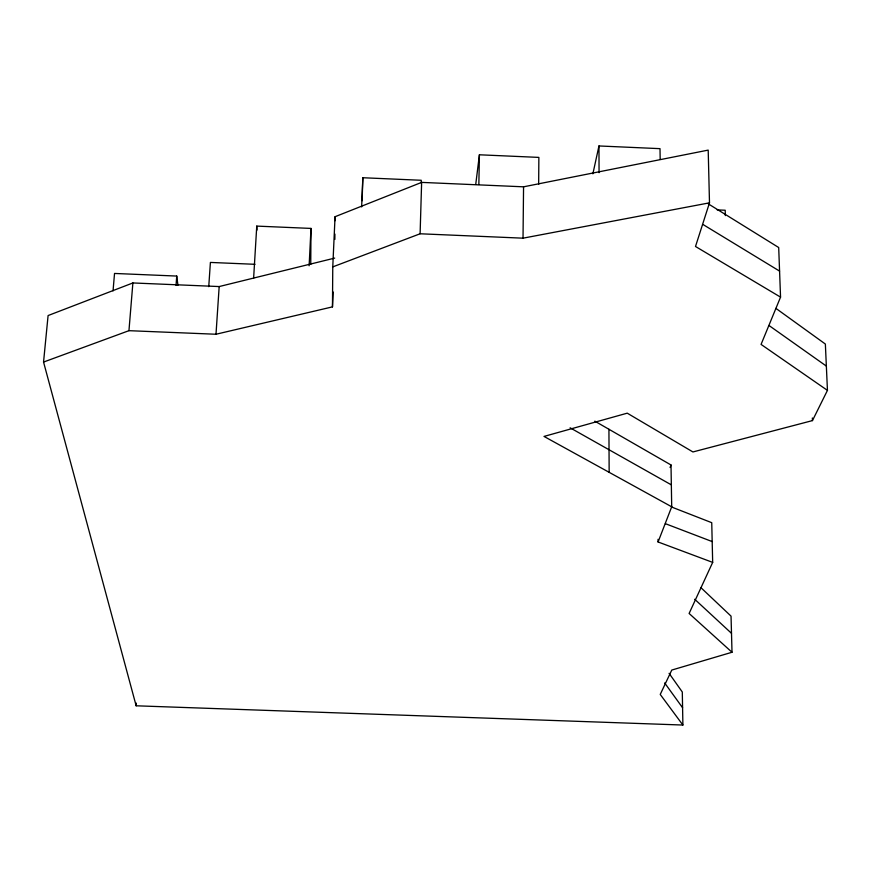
<?xml version="1.0" encoding="UTF-8"?>
<svg xmlns="http://www.w3.org/2000/svg" width="871" height="871" viewBox="0 0 871 871"><rect width="100%" height="100%" fill="white"/><g stroke="black" fill="none" stroke-linecap="round" stroke-linejoin="round"><path stroke-width="1.31" d="M43.55 362.064L128.952 330.675L215.997 334.246L332.472 306.875L332.766 266.885L335.052 216.716L421.629 182.387L523.558 186.819L708.199 150.106L709.495 202.834L695.504 246.482L780.547 297.131L761.069 344.415L827.45 390.382L812.458 420.595L692.935 451.951L627.24 413.17L544.016 436.425L671.704 506.791L658.084 541.969L712.674 562.383L689.113 613.467L732.01 652.259L671.77 670.06L660.229 694.437L682.897 725.042L136.159 705.793L43.55 362.064L48.09 315.552L132.882 282.955L219.176 286.559L334.682 258.099M538.659 184.412L538.866 157.401L479.409 154.788L475.751 184.271M334.856 239.405L334.9 234.07M335.019 220.722L335.052 216.716M332.766 266.885L420.105 233.776L523.025 238.175L523.558 186.819M478.854 184.51L479.409 154.788M421.172 182.932L421.248 180.275L362.837 177.738L361.65 206.928M420.105 233.776L421.629 182.387M362.118 200.733L362.837 177.738M332.472 306.875L333.147 291.97M310.751 264.425L310.991 228.42L256.76 226.101L253.624 278.165M309.129 265.775L310.991 228.42M215.997 334.246L219.176 286.559M208.746 286.657L210.401 262.432L255.007 264.305M176.04 285.448L176.737 276.063L114.537 273.45L113.034 290.903M136.159 705.793L136.355 703.137M128.952 330.675L132.882 282.955M592.879 173.83L598.965 145.958L660.011 148.658L660.174 159.339M670.082 467.498L671.008 464.972L594.817 421.15M523.025 238.175L709.495 202.834M717.181 209.889L725.195 210.238L725.347 215.616M665.379 523.678L712.184 541.577M671.389 506.944L711.738 522.687L712.674 562.383M570.113 427.803L671.345 484.864M703.039 224.522L779.578 271.11M708.243 203.825L778.696 247.527L780.547 297.131M769.039 325.525L826.35 366.081M775.93 308.388L825.36 344.045L827.45 390.382M694.699 599.259L731.498 633.326M700.992 587.729L731.041 616.135L732.01 652.259M664.66 682.94L682.581 707.731M669.08 673.316L682.298 691.999L682.897 725.042M176.737 276.063L177.945 285.274M256.76 226.101L256.989 230.096M812.349 417.96L812.458 420.595M671.008 464.972L671.704 506.791M658.051 539.323L658.084 541.969M608.927 429.261L609.156 472.322M598.965 145.958L599.063 172.687"/></g></svg>
